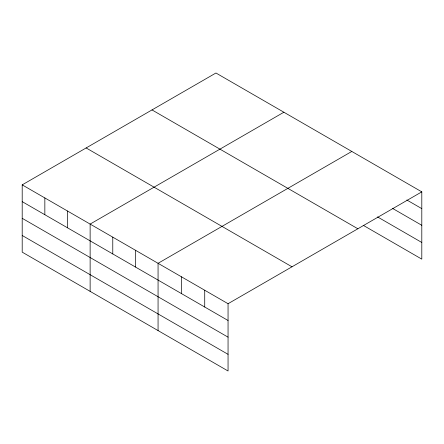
<?xml version="1.0" encoding="UTF-8"?>
<svg xmlns="http://www.w3.org/2000/svg" width="444" height="444" viewBox="0 0 444 444"><rect width="100%" height="100%" fill="white"/><g stroke="black" fill="none" stroke-linecap="round" stroke-linejoin="round"><path stroke-width="0.67" d="M22.2 184.865L228.055 303.713L228.055 370.995L22.2 252.142L22.2 184.865L215.945 73.005L421.8 191.858L421.8 259.135L363.175 225.286M283.877 112.227L90.132 224.087L90.132 291.364M351.809 151.448L158.064 263.303L158.064 330.586M228.055 303.713L421.8 191.858M406.843 200L421.8 208.63M392.49 208.375L421.8 225.297M377.533 216.911L421.8 242.468M152.009 109.923L357.864 228.771M86.136 147.952L291.991 266.8M22.2 201.643L228.055 320.49M22.2 218.309L228.055 337.157M22.2 235.481L228.055 354.329M204.723 290.243L204.723 307.02M181.396 276.773L181.396 293.551M135.42 250.233L135.42 267.011M112.776 237.157L112.776 253.935M67.488 211.011L67.488 227.789M44.844 197.941L44.844 214.718"/></g></svg>
